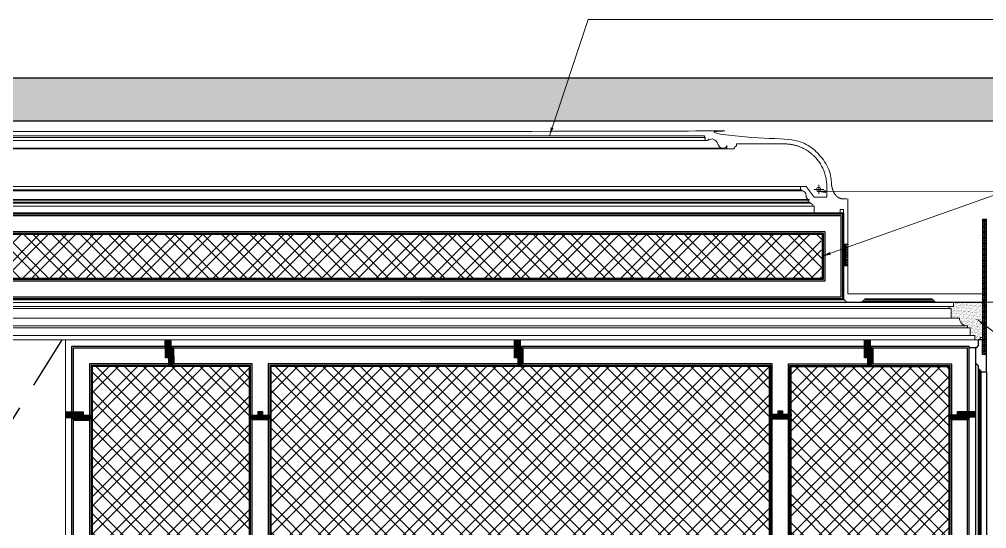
# Model space of a CAD drawing. Header units: inches. Extents: x -12478 to 399182, y -16583 to 525552.
# Drawn here: x 44777 to 49305, y 21103 to 23486 of the extents above; entities that cross this region are included whole.
import ezdxf

# ---------------------------------------------------------------- set-up
doc = ezdxf.new("R2010")
doc.units = ezdxf.units.IN
doc.header["$LTSCALE"] = 1000
doc.header["$MEASUREMENT"] = 0
doc.linetypes.add('DASHED', pattern=[0.75, 0.5, -0.25])
doc.linetypes.add('HIDDEN', pattern=[0.375, 0.25, -0.125])
for name, color, linetype in [('8', 8, 'Continuous'), ('A-DIM', 9, 'Continuous'), ('A-Hidden', 8, 'HIDDEN'), ('FURNITURE', 200, 'Continuous'), ('Layer3', 3, 'Continuous'), ('Layer7', 8, 'Continuous'), ('METAL', 5, 'Continuous'), ('PROJECTION', 8, 'Continuous')]:
    doc.layers.add(name, color=color, linetype=linetype)
for name, color, linetype, lineweight in [('GRC', 41, 'Continuous', 0), ('ID-NOTES', 3, 'Continuous', 0), ('Lighting', 5, 'Continuous', 0), ('Sanitaire', 253, 'Continuous', 0), ('Wood treillis', 111, 'Continuous', 0)]:
    doc.layers.add(name, color=color, linetype=linetype, lineweight=lineweight)
doc.layers.add('Stone-GRG', color=7, linetype='Continuous', lineweight=0, true_color=0xfff2cc)
doc.styles.add('ZZ-Dim All', font='romans.shx', dxfattribs={"width": 0.8})
doc.dimstyles.new('DIM 0200', dxfattribs={"dimscale": 200, "dimtxt": 1, "dimasz": 0.8, "dimexe": 0.5, "dimexo": 1, "dimgap": 0.4, "dimtad": 1, "dimdec": 0, "dimrnd": 10, "dimdsep": 46, "dimtxsty": 'ZZ-Dim All', "dimblk1": 'ARCHTICK', "dimblk2": 'ARCHTICK', "dimsah": 1, "dimcen": 1, "dimdle": 0.5, "dimclrd": 256, "dimclre": 256, "dimclrt": 256, "dimadec": 0, "dimazin": 2, "dimtfac": 1, "dimtdec": 0, "dimtix": 1, "dimtmove": 2, "dimatfit": 2, "dimfxl": 1, "dimfxlon": 1, "dimtolj": 1, "dimtzin": 0, "dimlwd": -1, "dimlwe": -1, "dimarcsym": 0})

# ---------------------------------------------------------------- blocks, each defined once
blk = doc.blocks.new('light')
at = {"layer": 'Lighting'}
for p, q in [((111336.9, -7192.4), (111382.3, -7192.4)), ((111358.2, -7170.5), (111358.2, -7213.4))]:
    blk.add_line(p, q, dxfattribs=at)
blk.add_circle((111358.2, -7192.4), 9.95, dxfattribs=at)
blk = doc.blocks.new('A$Ce2b00592')
at = {"layer": '8'}
h = blk.add_hatch(dxfattribs=at)
h.set_pattern_fill('ANSI31', color=256, scale=50, style=0)
h.set_pattern_definition([(45, (-403137.578, -117789.638), (-4.41941738, 4.41941738), [])])
h.paths.add_polyline_path([(9664.8, -633.8), (9644.8, -633.8), (9644.8, 0), (9664.8, 0)])
at = {"layer": 'GRC', "lineweight": 0}
h = blk.add_hatch(dxfattribs=at)
h.set_pattern_fill('AR-SAND', color=256, scale=6)
h.set_pattern_definition([(142.5, (8673.3305, 6437.248), (0.37796, 11.560943), [0, -9.12, 0, -10.2, 0, -9.75]), (172.5, (8673.33, 6437.248), (-10.61866, 16.932876), [0, -4.92, 0, -8.22, 0, -3.15]), (212.5, (8680.71, 6437.248), (-18.684851, 0.033954), [0, -3, 0, -10.8, 0, -14.1]), (222.5, (8680.71, 6437.248), (-18.03676, 5.266053), [0, -1.5, 0, -7.08, 0, -8.1])])
h.paths.add_polyline_path([(9510.1, -390), (9644.7, -390), (9644.7, -555), (9634.8, -555), (9634.7, -565), (9609.6, -565), (9609.6, -545.2), (9587.7, -545.2), (9587.7, -509), (9575.7, -509), (9575.7, -500.3, -0.439979), (9537.5, -464), (9498.7, -464), (9498.7, -421.4, 0.415481), (9496, -418.7), (9490.1, -418.7), (9490.1, -410), (9510.1, -410)])
at = {"layer": 'GRC', "elevation": 0}
for points in [[(9014.8, 95), (9014.8, -350), (9644.8, -350), (9644.8, -390), (9450.1, -390), (9450.1, -390), (9450.1, -390), (9422.2, -390), (9422.2, -385, -0.413614), (9415.1, -377.9), (9410.1, -377.9), (9410.1, -372.9), (9094.8, -372.9), (9094.8, -377.9), (9089.8, -377.9, -0.413614), (9082.7, -385), (9082.7, -390), (9006.8, -390), (9006.8, -390), (9006.8, -385, -0.413614), (8999.8, -377.9), (8994.8, -377.9), (8994.8, 44.6)], [(9644.8, -555), (9644.8, -390), (9510.1, -390), (9510.1, -410), (9490.1, -410), (9490.1, -418.7), (9496, -418.7, -0.415481), (9498.7, -421.4), (9498.7, -464), (9537.5, -464, 0.439979), (9575.7, -500.3), (9575.7, -509), (9587.7, -509), (9587.7, -545.2), (9609.6, -545.2), (9609.6, -565), (9634.7, -565), (9634.8, -555), (9644.8, -555)]]:
    blk.add_lwpolyline(points, format="xyb", dxfattribs=at)
blk.add_lwpolyline([(9664.8, -633.8), (9644.8, -633.8), (9644.8, 0), (9664.8, 0)], close=True, dxfattribs=at)
at = {"layer": 'GRC'}
for points, weights, knots in [([(9010, 95, 0), (8933.2, 82, 0), (8937.4, 183.5, 0), (8933.4, 203.1, 0), (8927.3, 246.5, 0), (8896.1, 287.6, 0), (8858.6, 323.7, 0), (8826, 348.6, 0), (8788.3, 374.9, 0), (8702, 372.6, 0), (8527.9, 369, 0), (8458.6, 408.7, 0), (8389.9, 410.1, 0), (8339.9, 410.1, 0), (8110.8, 410.1, 0), (1676.9, 410.1, 0)], [1, 1, 1, 1, 0.949253021674, 0.949253021674, 1, 0.949253021674, 0.949253021674, 1, 1, 1, 1, 1, 1, 1], [0.672419, 0.672419, 0.672419, 0.672419, 1.619398, 1.619398, 1.619398, 2.404796, 2.404796, 2.404796, 3.190194, 3.190194, 3.190194, 4.002694, 4.002694, 4.002694, 4.856498, 4.856498, 4.856498, 4.856498]), ([(8858.3, 293, 0), (8820.2, 331, 0), (8770.6, 351.6, 0), (8716.8, 351.6, 0), (8642.6, 351.6, 0), (8568.3, 351.6, 0), (8494, 351.6, 0)], [1, 0.949253021674, 0.949253021674, 1, 1, 1, 1], [1220.88428, 1220.88428, 1220.88428, 1220.88428, 1221.669678, 1221.669678, 1221.669678, 1222.669678, 1222.669678, 1222.669678, 1222.669678]), ([(8916.8, 101.6, 0), (8916.8, 118.3, 0), (8916.8, 134.9, 0), (8916.8, 151.6, 0), (8916.8, 205.4, 0), (8896.3, 255, 0), (8858.3, 293, 0)], [1, 1, 1, 1, 0.949253021674, 0.949253021674, 1], [1219.098882, 1219.098882, 1219.098882, 1219.098882, 1220.098882, 1220.098882, 1220.098882, 1220.88428, 1220.88428, 1220.88428, 1220.88428])]:
    blk.add_rational_spline(points, weights, degree=3, knots=knots, dxfattribs=at)
for points in [[(8344, 389.1, 0), (8308, 389.1, 0), (8267.3, 389.1, 0), (1636.6, 389.1, 0)], [(8344, 381.5, 0), (8344, 384, 0), (8344, 386.6, 0), (8344, 389.1, 0)], [(8348.8, 381.5, 0), (8347.2, 381.5, 0), (8345.6, 381.5, 0), (8344, 381.5, 0)], [(8365.5, 370.1, 0), (8364.7, 371.9, 0), (8363.9, 373.6, 0), (8363.1, 375.3, 0)], [(8449, 329.1, 0), (8449, 333.9, 0), (8449, 338.6, 0), (8449, 343.3, 0)], [(8482.8, 329.1, 0), (8471.5, 329.1, 0), (8460.3, 329.1, 0), (8449, 329.1, 0)], [(8494, 351.6, 0), (8494, 347.9, 0), (8494, 344.1, 0), (8494, 340.4, 0)], [(8794, 136.6, 0), (8794, 141.6, 0), (8794, 146.6, 0), (8794, 151.6, 0)], [(8794, 151.6, 0), (8802.7, 151.6, 0), (8811.4, 151.6, 0), (8820.1, 151.6, 0)], [(8800, 136.6, 0), (8798, 136.6, 0), (8796, 136.6, 0), (8794, 136.6, 0)], [(8800, 131.6, 0), (8800, 133.3, 0), (8800, 134.9, 0), (8800, 136.6, 0)], [(8820.1, 151.6, 0), (8832.7, 134.9, 0), (8845.3, 118.3, 0), (8857.8, 101.6, 0)], [(8834.6, 88.9, 0), (8834.6, 89.5, 0), (8834.6, 90.2, 0), (8834.6, 90.9, 0)], [(8857.8, 101.6, 0), (8877.5, 101.6, 0), (8897.2, 101.6, 0), (8916.8, 101.6, 0)], [(8837.8, 73.6, 0), (8837.8, 75.6, 0), (8837.8, 77.6, 0), (8837.8, 79.6, 0)], [(8857.8, 59.6, 0), (8855.8, 59.6, 0), (8853.8, 59.6, 0), (8851.8, 59.6, 0)], [(8857.8, 29.6, 0), (8857.8, 39.6, 0), (8857.8, 49.6, 0), (8857.8, 59.6, 0)], [(8979.8, 29.6, 0), (8911.2, 29.6, 0), (8884.5, 29.6, 0), (8857.8, 29.6, 0)], [(8994.8, 44.6, 0), (8989.8, 44.6, 0), (8984.8, 44.6, 0), (8979.8, 44.6, 0)], [(8979.8, 44.6, 0), (8979.8, 39.6, 0), (8979.8, 34.6, 0), (8979.8, 29.6, 0)]]:
    blk.add_open_spline(points, degree=3, dxfattribs=at)
for points, weights in [([(8347.2, 371.2, 0), (8345.2, 374.7, 0), (8345.9, 378.7, 0), (8348.8, 381.5, 0)], [1, 0.859857415077, 0.859857415077, 1]), ([(8356.7, 367, 0), (8352.8, 366, 0), (8349.1, 367.6, 0), (8347.2, 371.2, 0)], [1, 0.859857415077, 0.859857415077, 1]), ([(8363.1, 375.3, 0), (8363.1, 371.2, 0), (8360.7, 368, 0), (8356.7, 367, 0)], [1, 0.859857415077, 0.859857415077, 1]), ([(8494, 340.4, 0), (8487.5, 340.4, 0), (8482.8, 335.7, 0), (8482.8, 329.1, 0)], [1, 0.80473785416, 0.80473785416, 1]), ([(8831.7, 79.4, 0), (8829.7, 80.7, 0), (8828.9, 82.9, 0), (8829.6, 85.2, 0)], [1, 0.869851736995, 0.869851736995, 1]), ([(8829.6, 85.2, 0), (8830.3, 87.5, 0), (8832.2, 88.9, 0), (8834.6, 88.9, 0)], [1, 0.869851736995, 0.869851736995, 1]), ([(8837.8, 79.6, 0), (8836, 78.1, 0), (8833.6, 78, 0), (8831.7, 79.4, 0)], [1, 0.869851736995, 0.869851736995, 1]), ([(8851.8, 59.6, 0), (8851.8, 67.8, 0), (8846, 73.6, 0), (8837.8, 73.6, 0)], [1, 0.804737854124, 0.804737854124, 1])]:
    blk.add_rational_spline(points, weights, degree=3, dxfattribs=at)
for points, knots in [([(8449, 343.3, 0), (8448.5, 341.6, 0), (8446, 337.4, 0), (8436.6, 329.1, 0), (8414.7, 331.8, 0), (8405.9, 353.3, 0), (8395, 371.7, 0), (8377.1, 375.8, 0), (8368.3, 372.3, 0), (8365.5, 370.1, 0)], [1227.240474, 1227.240474, 1227.240474, 1227.240474, 1263.20953, 1323.395093, 1470.775087, 1611.888659, 1766.488267, 1876.411689, 1946.427942, 1946.427942, 1946.427942, 1946.427942]), ([(8834.6, 90.9, 0), (8831.6, 90.9, 0), (8824.3, 92.2, 0), (8818.9, 104.7, 0), (8820, 117.3, 0), (8813.4, 128.7, 0), (8805.5, 131.7, 0), (8801.1, 131.6, 0), (8800, 131.6, 0)], [12.38377, 12.38377, 12.38377, 12.38377, 191.063387, 414.968475, 742.989527, 949.449289, 1151.746905, 1213.098882, 1213.098882, 1213.098882, 1213.098882])]:
    blk.add_open_spline(points, degree=3, knots=knots, dxfattribs=at)
blk.add_blockref('light', (-102479.7, 7330.6, 0), dxfattribs=at)
blk = doc.blocks.new('DIFFUSER SEC')
at = {"layer": 'FURNITURE', "color": 251, "linetype": 'Continuous', "lineweight": 0}
for p, q in [((55028.5, -20119.8), (55028.5, -20213.8)), ((55051.5, -20119.8), (55051.5, -20213.8))]:
    blk.add_line(p, q, dxfattribs=at)
at = {"layer": 'METAL'}
for points in [[(55048.5, -20096.8), (55048.5, -20116.8), (55028.5, -20116.8), (55028.5, -20119.8), (55051.5, -20119.8), (55051.5, -20096.8), (55048.5, -20096.8)], [(55048.5, -20236.8), (55048.5, -20216.8), (55028.5, -20216.8), (55028.5, -20213.8), (55051.5, -20213.8), (55051.5, -20236.8), (55048.5, -20236.8)]]:
    blk.add_lwpolyline(points, dxfattribs=at)
for points in [[(55028.5, -20130.2), (55051.5, -20130.2), (55051.5, -20132.2), (55028.5, -20132.2)], [(55028.5, -20142.1), (55051.5, -20142.1), (55051.5, -20144.1), (55028.5, -20144.1)], [(55028.5, -20154), (55051.5, -20154), (55051.5, -20156), (55028.5, -20156)], [(55028.5, -20165.8), (55051.5, -20165.8), (55051.5, -20167.8), (55028.5, -20167.8)], [(55028.5, -20177.7), (55051.5, -20177.7), (55051.5, -20179.7), (55028.5, -20179.7)], [(55028.5, -20189.6), (55051.5, -20189.6), (55051.5, -20191.6), (55028.5, -20191.6)], [(55028.5, -20201.5), (55051.5, -20201.5), (55051.5, -20203.5), (55028.5, -20203.5)]]:
    blk.add_lwpolyline(points, close=True, dxfattribs=at)
at = {"layer": 'PROJECTION'}
for p, q in [((55037.5, -20130.2), (55037.5, -20119.8)), ((55037.5, -20142.1), (55037.5, -20132.2)), ((55037.5, -20154), (55037.5, -20144.1)), ((55042.5, -20130.2), (55042.5, -20119.8)), ((55042.5, -20142.1), (55042.5, -20132.2)), ((55042.5, -20154), (55042.5, -20144.1)), ((55037.5, -20165.8), (55037.5, -20156)), ((55037.5, -20177.7), (55037.5, -20167.8)), ((55037.5, -20189.6), (55037.5, -20179.7)), ((55037.5, -20201.5), (55037.5, -20191.6)), ((55042.5, -20165.8), (55042.5, -20156)), ((55042.5, -20177.7), (55042.5, -20167.8)), ((55042.5, -20189.6), (55042.5, -20179.7)), ((55042.5, -20201.5), (55042.5, -20191.6)), ((55037.5, -20213.8), (55037.5, -20203.5)), ((55042.5, -20213.8), (55042.5, -20203.5))]:
    blk.add_line(p, q, dxfattribs=at)
blk = doc.blocks.new('_ARCHTICK')
at = {"color": 0, "linetype": 'ByBlock', "const_width": 0.15}
blk.add_lwpolyline([(-0.5, -0.5), (0.5, 0.5)], dxfattribs=at)

msp = doc.modelspace()

# ---------------------------------------------------------------- hatches: boundary and pattern name
at = {"layer": 'Layer7'}
h = msp.add_hatch(dxfattribs=at)
h.set_pattern_fill('AR-CONC', color=256, scale=10, style=0)
h.set_pattern_definition([(50, (21065.793, 29289.3), (71.72602, -6.27521), [7.5, -82.5]), (355, (21065.79, 29289.3), (-13.87513, 75.21921), [6, -66]), (100.4514, (21071.77, 29288.78), (57.85094, 68.94395), [6.37402, -70.11421]), (46.1842, (21065.79, 29309.3), (106.7241, -16.5519), [11.25, -123.75]), (96.6356, (21074.69, 29307.92), (93.46627, 97.4118), [9.56103, -105.1713]), (351.1842, (21065.79, 29309.3), (93.4662, 97.41186), [9, -99]), (21, (21075.793, 29304.3), (59.6907, -40.26189), [7.5, -82.5]), (326, (21075.79, 29304.3), (24.33153, 72.515), [6, -66]), (71.4514, (21080.77, 29300.95), (84.02226, 32.25305), [6.37402, -70.11421]), (37.5, (21065.793, 29289.302), (1.215986, 33.289385), [0, -65.2, 0, -67, 0, -66.25]), (7.5, (21065.793, 29289.302), (26.306954, 39.44117), [0, -38.2, 0, -63.7, 0, -25.25]), (327.5, (21043.493, 29289.302), (53.382244, -2.255487), [0, -25, 0, -78, 0, -103.5]), (317.5, (21033.493, 29289.302), (58.31862, 10.0105), [0, -32.5, 0, -51.8, 0, -73.5])])
h.paths.add_polyline_path([(39270.2, 23212.1), (39270.2, 23012.1), (49875, 23012.1), (49875, 23212.1)])
at = {"layer": 'Stone-GRG', "lineweight": 0}
h = msp.add_hatch(dxfattribs=at)
h.set_pattern_fill('ANSI31', color=253, scale=20)
h.set_pattern_definition([(45, (-46367.9984, -12056.0896), (-1.76776695, 1.76776695), [])])
edge = h.paths.add_edge_path()
edge.add_line((45460.8, 21902), (45460, 21987))
edge.add_line((45460, 21987), (45486.1, 21987))
edge.add_line((45486.1, 21987), (45486.1, 21962))
edge.add_line((45486.1, 21962), (45486.1, 21957))
edge.add_arc((45486.1, 21949.5), 7.5, 0, 90, ccw=False)
edge.add_line((45493.6, 21949.5), (45498.6, 21949.5))
edge.add_line((45498.6, 21949.5), (45499.4, 21874.5))
edge.add_line((45499.4, 21874.5), (45494.4, 21874.5))
edge.add_arc((45486.9, 21874.5), 7.5, -90, 0, ccw=False)
edge.add_line((45486.9, 21867), (45486.9, 21862))
edge.add_line((45486.9, 21862), (45476.9, 21862))
edge.add_line((45476.9, 21862), (45476.9, 21902))
edge.add_line((45476.9, 21902), (45460.8, 21902))
h = msp.add_hatch(dxfattribs=at)
h.set_pattern_fill('ANSI31', color=253, scale=20)
h.set_pattern_definition([(45, (-44733.4396, -12056.0894), (-1.76776695, 1.76776695), [])])
edge = h.paths.add_edge_path()
edge.add_line((47095.4, 21902), (47094.5, 21987))
edge.add_line((47094.5, 21987), (47120.6, 21987))
edge.add_line((47120.6, 21987), (47120.6, 21962))
edge.add_line((47120.6, 21962), (47120.6, 21957))
edge.add_arc((47120.6, 21949.5), 7.5, 0, 90, ccw=False)
edge.add_line((47128.1, 21949.5), (47133.1, 21949.5))
edge.add_line((47133.1, 21949.5), (47134, 21874.5))
edge.add_line((47134, 21874.5), (47129, 21874.5))
edge.add_arc((47121.5, 21874.5), 7.5, -90, 0, ccw=False)
edge.add_line((47121.5, 21867), (47121.5, 21862))
edge.add_line((47121.5, 21862), (47111.5, 21862))
edge.add_line((47111.5, 21862), (47111.5, 21902))
edge.add_line((47111.5, 21902), (47095.4, 21902))
h = msp.add_hatch(dxfattribs=at)
h.set_pattern_fill('ANSI31', color=253, scale=20)
h.set_pattern_definition([(45, (-43095.5681, -12056.0895), (-1.76776695, 1.76776695), [])])
edge = h.paths.add_edge_path()
edge.add_line((48733.2, 21902), (48733.2, 21987))
edge.add_line((48733.2, 21987), (48759.3, 21987))
edge.add_line((48759.3, 21987), (48759.3, 21962))
edge.add_line((48759.3, 21962), (48759.3, 21957))
edge.add_arc((48759.3, 21949.5), 7.5, 0, 90, ccw=False)
edge.add_line((48766.8, 21949.5), (48771.8, 21949.5))
edge.add_line((48771.8, 21949.5), (48771.8, 21874.5))
edge.add_line((48771.8, 21874.5), (48766.8, 21874.5))
edge.add_arc((48759.3, 21874.5), 7.5, -90, 0, ccw=False)
edge.add_line((48759.3, 21867), (48759.3, 21862))
edge.add_line((48759.3, 21862), (48749.3, 21862))
edge.add_line((48749.3, 21862), (48749.3, 21902))
edge.add_line((48749.3, 21902), (48733.2, 21902))
h = msp.add_hatch(dxfattribs=at)
h.set_pattern_fill('ANSI31', color=253, scale=20)
h.set_pattern_definition([(45, (-46383.3415, -9924.0428), (-1.76776695, 1.76776695), [])])
edge = h.paths.add_edge_path()
edge.add_line((45077.7, 21648.7), (44992.7, 21648.7))
edge.add_line((44992.7, 21648.7), (44992.7, 21622.6))
edge.add_line((44992.7, 21622.6), (45017.7, 21622.6))
edge.add_line((45017.7, 21622.6), (45022.7, 21622.6))
edge.add_arc((45030.2, 21622.6), 7.5, 180, 270)
edge.add_line((45030.2, 21615.1), (45030.2, 21610.1))
edge.add_line((45030.2, 21610.1), (45105.2, 21610.1))
edge.add_line((45105.2, 21610.1), (45105.2, 21615.1))
edge.add_arc((45105.2, 21622.6), 7.5, 270, 360)
edge.add_line((45112.7, 21622.6), (45117.7, 21622.6))
edge.add_line((45117.7, 21622.6), (45117.7, 21632.6))
edge.add_line((45117.7, 21632.6), (45077.7, 21632.6))
edge.add_line((45077.7, 21632.6), (45077.7, 21648.7))
h = msp.add_hatch(dxfattribs=at)
h.set_pattern_fill('ANSI31', color=253, scale=20)
h.set_pattern_definition([(45, (41485.322, 0.8067), (-1.76776695, 1.76776695), [])])
edge = h.paths.add_edge_path()
edge.add_line((45914.2, 21634.7), (45954.5, 21634.7))
edge.add_line((45954.5, 21634.7), (45954.5, 21624.7))
edge.add_line((45954.5, 21624.7), (45954.5, 21624.7))
edge.add_line((45954.5, 21624.7), (45949.5, 21624.7))
edge.add_arc((45942, 21624.7), 7.5, -90, 0, ccw=False)
edge.add_line((45942, 21617.2), (45942, 21612.2))
edge.add_line((45942, 21612.2), (45866.7, 21612.2))
edge.add_line((45866.7, 21612.2), (45866.7, 21617.2))
edge.add_arc((45866.7, 21624.7), 7.5, 180, 270, ccw=False)
edge.add_line((45859.2, 21624.7), (45854.2, 21624.7))
edge.add_line((45854.2, 21624.7), (45854.2, 21634.7))
edge.add_line((45854.2, 21634.7), (45894.2, 21634.7))
edge.add_line((45894.2, 21634.7), (45894.2, 21650.8))
edge.add_line((45894.2, 21650.8), (45914.2, 21650.8))
edge.add_line((45914.2, 21650.8), (45914.2, 21634.7))
h = msp.add_hatch(dxfattribs=at)
h.set_pattern_fill('ANSI31', color=253, scale=20)
h.set_pattern_definition([(45, (43920.2064, 4.769), (-1.76776695, 1.76776695), [])])
edge = h.paths.add_edge_path()
edge.add_line((48349.1, 21638.7), (48389.3, 21638.7))
edge.add_line((48389.3, 21638.7), (48389.3, 21628.7))
edge.add_line((48389.3, 21628.7), (48389.3, 21628.7))
edge.add_line((48389.3, 21628.7), (48384.3, 21628.7))
edge.add_arc((48376.8, 21628.7), 7.5, -90, 0, ccw=False)
edge.add_line((48376.8, 21621.2), (48376.8, 21616.2))
edge.add_line((48376.8, 21616.2), (48301.6, 21616.2))
edge.add_line((48301.6, 21616.2), (48301.6, 21621.2))
edge.add_arc((48301.6, 21628.7), 7.5, 180, 270, ccw=False)
edge.add_line((48294.1, 21628.7), (48289.1, 21628.7))
edge.add_line((48289.1, 21628.7), (48289.1, 21638.7))
edge.add_line((48289.1, 21638.7), (48329.1, 21638.7))
edge.add_line((48329.1, 21638.7), (48329.1, 21654.8))
edge.add_line((48329.1, 21654.8), (48349.1, 21654.8))
edge.add_line((48349.1, 21654.8), (48349.1, 21638.7))
h = msp.add_hatch(dxfattribs=at)
h.set_pattern_fill('ANSI31', color=253, scale=20)
h.set_pattern_definition([(45, (-51475.5815, -9921.4714), (-1.767766953, 1.767766953), [])])
edge = h.paths.add_edge_path()
edge.add_line((49168.5, 21651.2), (49253.5, 21651.2))
edge.add_line((49253.5, 21651.2), (49253.5, 21625.1))
edge.add_line((49253.5, 21625.1), (49228.5, 21625.1))
edge.add_line((49228.5, 21625.1), (49223.5, 21625.1))
edge.add_arc((49216, 21625.1), 7.5, -90, 0, ccw=False)
edge.add_line((49216, 21617.6), (49216, 21612.6))
edge.add_line((49216, 21612.6), (49141, 21612.6))
edge.add_line((49141, 21612.6), (49141, 21617.6))
edge.add_arc((49141, 21625.1), 7.5, 180, 270, ccw=False)
edge.add_line((49133.5, 21625.1), (49128.5, 21625.1))
edge.add_line((49128.5, 21625.1), (49128.5, 21635.1))
edge.add_line((49128.5, 21635.1), (49168.5, 21635.1))
edge.add_line((49168.5, 21635.1), (49168.5, 21651.2))
at = {"layer": 'Wood treillis', "lineweight": -2}
h = msp.add_hatch(dxfattribs=at)
h.set_pattern_fill('ANSI32', color=256, scale=250, angle=90)
h.set_pattern_definition([(135, (36517.86, -2e-08), (-66.29126, -66.29126), []), (135, (36517.86, 44.19), (-66.29126, -66.29126), [])])
h.paths.add_polyline_path([(48535, 22274.1), (48535, 22481.6), (40610.3, 22481.6), (40610.3, 22274.1)])
h = msp.add_hatch(dxfattribs=at)
h.set_pattern_fill('ANSI32', color=256, scale=240)
h.set_pattern_definition([(45, (36517.86, -2e-08), (-63.6396, 63.6396), []), (45, (36560.29, -2e-08), (-63.6396, 63.6396), [])])
h.paths.add_polyline_path([(48530.2, 22481.6), (48530.2, 22274.1), (40610.3, 22274.1), (40610.3, 22481.6)])
h = msp.add_hatch(dxfattribs=at)
h.set_pattern_fill('ANSI32', color=256, scale=250)
h.set_pattern_definition([(45, (36195.53, -0.06), (-66.29126, 66.29126), []), (45, (36239.72, -0.06), (-66.29126, 66.29126), [])])
h.paths.add_polyline_path([(45846, 19167.1), (45854.3, 19167.1), (45854.2, 21862.1), (45846.1, 21862.1), (45117.7, 21862), (45117.6, 19167)])
h = msp.add_hatch(dxfattribs=at)
h.set_pattern_fill('ANSI32', color=256, scale=250, angle=90)
h.set_pattern_definition([(135, (36195.53, -0.06), (-66.29126, -66.29126), []), (135, (36195.53, 44.13), (-66.29126, -66.29126), [])])
h.paths.add_polyline_path([(45487.5, 19167), (45117.6, 19167), (45117.7, 21862), (45487.6, 21862), (45854.2, 21862), (45854.3, 19167)])
h = msp.add_hatch(dxfattribs=at)
h.set_pattern_fill('ANSI32', color=256, scale=250)
h.set_pattern_definition([(45, (37034.33, -0.06), (-66.29126, 66.29126), []), (45, (37078.52, -0.06), (-66.29126, 66.29126), [])])
h.paths.add_polyline_path([(48280.8, 19167.1), (48289, 19167.1), (48289.1, 21862.1), (48281, 21862.1), (45954, 21862), (45953.6, 19167)])
h = msp.add_hatch(dxfattribs=at)
h.set_pattern_fill('ANSI32', color=256, scale=250, angle=90)
h.set_pattern_definition([(135, (37034.33, -0.06), (-66.29126, -66.29126), []), (135, (37034.33, 44.13), (-66.29126, -66.29126), [])])
h.paths.add_polyline_path([(46326.3, 19167), (45953.6, 19167), (45954, 21862), (46326.4, 21862), (48289.1, 21862.1), (48289, 19167.1)])
h = msp.add_hatch(dxfattribs=at)
h.set_pattern_fill('ANSI32', color=256, scale=250)
h.set_pattern_definition([(45, (36197.83, -0.06), (-66.29126, 66.29126), []), (45, (36242.02, -0.06), (-66.29126, 66.29126), [])])
h.paths.add_polyline_path([(48397.5, 19167.1), (48389.2, 19167.1), (48389.4, 21862.1), (48397.5, 21862.1), (49128.3, 21862), (49128.5, 19167)])
h = msp.add_hatch(dxfattribs=at)
h.set_pattern_fill('ANSI32', color=256, scale=250, angle=90)
h.set_pattern_definition([(135, (36197.83, -0.06), (-66.29126, -66.29126), []), (135, (36197.83, 44.13), (-66.29126, -66.29126), [])])
h.paths.add_polyline_path([(48756, 19167), (49128.5, 19167), (49128.3, 21862), (48756, 21862), (48389.4, 21862), (48389.2, 19167)])

# ---------------------------------------------------------------- linework, layer by layer
at = {"layer": 'A-DIM', "linetype": 'HIDDEN'}
msp.add_line((44975.2, 21987.1, 0), (43035.9, 18862.1, 0), dxfattribs=at)
at = {"layer": 'A-DIM'}
msp.add_line((49253.3, 21949.6, 0), (49223.3, 21949.6, 0), dxfattribs=at)
at = {"layer": 'A-Hidden', "linetype": 'DASHED', "lineweight": 0, "ltscale": 10}
for p, q in [((51652.3, 23012.1, 0), (38372.2, 23012.1, 0)), ((51652.3, 22162.6, 0), (38372.2, 22162.6, 0))]:
    msp.add_line(p, q, dxfattribs=at)
at = {"layer": 'GRC', "lineweight": 0}
for p, q in [((41151.2, 22918.9, 0), (47994.1, 22918.9, 0)), ((41161, 22933.6, 0), (47984.3, 22933.6, 0)), ((41056, 22881.2, 0), (48089.3, 22881.2, 0)), ((41076.5, 22883.1, 0), (48068.7, 22883.1, 0)), ((40710.4, 22703.6, 0), (48434.3, 22703.6, 0)), ((40711, 22688.7, 0), (48434.3, 22688.7, 0)), ((40670.4, 22642.9, 0), (48474.8, 22642.9, 0)), ((40704, 22683.7, 0), (48441.3, 22683.7, 0)), ((40653.2, 22611.9, 0), (48492.1, 22611.9, 0)), ((40667.2, 22630.5, 0), (48474.8, 22630.5, 0)), ((40667.2, 22625.6, 0), (48478.1, 22625.6, 0)), ((40670.4, 22640.9, 0), (48474.8, 22640.9, 0)), ((40647.2, 22581.6, 0), (48498.1, 22581.6, 0)), ((40647.2, 22581.6, 0), (48502.9, 22581.6, 0)), ((39999.7, 22162.1, 0), (49062.4, 22162.1, 0)), ((49062.4, 22167.1, 0), (48722.9, 22167.1, 0)), ((48735, 22174.1, 0), (49050.3, 22174.1, 0)), ((40014.9, 22142.1, 0), (49130.3, 22142.1, 0)), ((40014.9, 22133.4, 0), (49130.3, 22133.4, 0)), ((40006.3, 22088.1, 0), (49139, 22088.1, 0)), ((39929.3, 22043.1, 0), (49215.9, 22043.1, 0)), ((39934.2, 22051.7, 0), (49211, 22051.7, 0)), ((39895.4, 21987.1, 0), (49249.8, 21987.1, 0)), ((39917.3, 22006.9, 0), (49228, 22006.9, 0))]:
    msp.add_line(p, q, dxfattribs=at)
at = {"layer": 'Layer3'}
for p, q in [((39270.2, 23212.1, 0), (49875, 23212.1, 0)), ((39270.2, 23012.1, 0), (49875, 23012.1, 0))]:
    msp.add_line(p, q, dxfattribs=at)
at = {"layer": 'Sanitaire', "color": 1}
msp.add_line((44992.7, 19042.1, 0), (44992.7, 21987.1, 0), dxfattribs=at)
at = {"layer": 'Wood treillis', "lineweight": -2}
for p, q in [((49253.3, 21874.6, 0), (49253.3, 19042.1, 0)), ((49265.8, 21849.6, 0), (49265.8, 19042.1, 0)), ((49270.8, 21849.6, 0), (49270.8, 19042.1, 0)), ((49278.3, 21837.1, 0), (49278.3, 19042.1, 0)), ((49305, 21837.1, 0), (49305, 18862.1, 0))]:
    msp.add_line(p, q, dxfattribs=at)
at = {"layer": 'Wood treillis', "lineweight": -2, "elevation": 0}
for points in [[(48635, 22174.1), (40510.3, 22174.1), (40510.3, 22581.6), (48635, 22581.6)], [(48630, 22179.1), (40515.3, 22179.1), (40515.3, 22576.6), (48630, 22576.6)], [(48622.5, 22186.6), (40522.8, 22186.6), (40522.8, 22569.1), (48622.5, 22569.1)], [(48547.5, 22261.6), (40597.8, 22261.6), (40597.8, 22494.1), (48547.5, 22494.1)], [(48540, 22269.1), (40605.3, 22269.1), (40605.3, 22486.6), (48540, 22486.6)], [(48535, 22274.1), (40610.3, 22274.1), (40610.3, 22481.6), (48535, 22481.6)], [(45846, 19154.6), (45866.8, 19154.6), (45866.7, 21874.6), (45846.1, 21874.6), (45105.2, 21874.5), (45105.1, 19154.5)], [(48280.8, 19154.6), (48301.5, 19154.6), (48301.6, 21874.6), (48281, 21874.6), (45942, 21874.5), (45941.7, 19154.5)], [(48397.5, 19154.6), (48376.7, 19154.6), (48376.9, 21874.6), (48397.5, 21874.6), (49140.8, 21874.5), (49141, 19154.5)], [(45846, 19162.1), (45859.3, 19162.1), (45859.2, 21867.1), (45846.1, 21867.1), (45112.7, 21867), (45112.6, 19162)], [(45846, 19167.1), (45854.3, 19167.1), (45854.2, 21862.1), (45846.1, 21862.1), (45117.7, 21862), (45117.6, 19167)], [(48280.8, 19162.1), (48294, 19162.1), (48294.1, 21867.1), (48281, 21867.1), (45949, 21867), (45948.6, 19162)], [(48280.8, 19167.1), (48289, 19167.1), (48289.1, 21862.1), (48281, 21862.1), (45954, 21862), (45953.6, 19167)], [(48397.5, 19162.1), (48384.2, 19162.1), (48384.4, 21867.1), (48397.5, 21867.1), (49133.3, 21867), (49133.5, 19162)], [(48397.5, 19167.1), (48389.2, 19167.1), (48389.4, 21862.1), (48397.5, 21862.1), (49128.3, 21862), (49128.5, 19167)]]:
    msp.add_lwpolyline(points, close=True, dxfattribs=at)
at = {"layer": 'Wood treillis', "color": 0, "lineweight": -2, "elevation": 0}
for points in [[(45460.8, 21902), (45460, 21987), (45486.1, 21987), (45486.1, 21962), (45486.1, 21962), (45486.1, 21957, -0.414214), (45493.6, 21949.5), (45498.6, 21949.5), (45499.4, 21874.5), (45494.4, 21874.5, -0.414214), (45486.9, 21867), (45486.9, 21862), (45476.9, 21862), (45476.9, 21902), (45460.8, 21902)], [(47095.4, 21902), (47094.5, 21987), (47120.6, 21987), (47120.6, 21962), (47120.6, 21962), (47120.6, 21957, -0.414214), (47128.1, 21949.5), (47133.1, 21949.5), (47134, 21874.5), (47129, 21874.5, -0.414214), (47121.5, 21867), (47121.5, 21862), (47111.5, 21862), (47111.5, 21902), (47095.4, 21902)], [(48733.2, 21902), (48733.2, 21987), (48759.3, 21987), (48759.3, 21962), (48759.3, 21962), (48759.3, 21957, -0.414214), (48766.8, 21949.5), (48771.8, 21949.5), (48771.8, 21874.5), (48766.8, 21874.5, -0.414214), (48759.3, 21867), (48759.3, 21862), (48749.3, 21862), (48749.3, 21902), (48733.2, 21902)], [(45077.7, 21648.7), (44992.7, 21648.7), (44992.7, 21622.6), (45017.7, 21622.6), (45017.7, 21622.6), (45022.7, 21622.6, 0.414214), (45030.2, 21615.1), (45030.2, 21610.1), (45105.2, 21610.1), (45105.2, 21615.1, 0.414214), (45112.7, 21622.6), (45117.7, 21622.6), (45117.7, 21632.6), (45077.7, 21632.6), (45077.7, 21648.7)], [(45914.2, 21634.7), (45954.5, 21634.7), (45954.5, 21624.7), (45954.5, 21624.7), (45954.5, 21624.7), (45949.5, 21624.7, -0.414214), (45942, 21617.2), (45942, 21612.2), (45866.7, 21612.2), (45866.7, 21617.2, -0.414214), (45859.2, 21624.7), (45854.2, 21624.7), (45854.2, 21634.7), (45894.2, 21634.7), (45894.2, 21650.8), (45914.2, 21650.8), (45914.2, 21634.7)], [(48349.1, 21638.7), (48389.3, 21638.7), (48389.3, 21628.7), (48389.3, 21628.7), (48389.3, 21628.7), (48384.3, 21628.7, -0.414214), (48376.8, 21621.2), (48376.8, 21616.2), (48301.6, 21616.2), (48301.6, 21621.2, -0.414214), (48294.1, 21628.7), (48289.1, 21628.7), (48289.1, 21638.7), (48329.1, 21638.7), (48329.1, 21654.8), (48349.1, 21654.8), (48349.1, 21638.7)], [(49168.5, 21651.2), (49253.5, 21651.2), (49253.5, 21625.1), (49228.5, 21625.1), (49228.5, 21625.1), (49223.5, 21625.1, -0.414214), (49216, 21617.6), (49216, 21612.6), (49141, 21612.6), (49141, 21617.6, -0.414214), (49133.5, 21625.1), (49128.5, 21625.1), (49128.5, 21635.1), (49168.5, 21635.1), (49168.5, 21651.2)]]:
    msp.add_lwpolyline(points, format="xyb", dxfattribs=at)
at = {"layer": 'Wood treillis', "lineweight": -2, "elevation": 0}
msp.add_lwpolyline([(49305, 21918.3), (49285, 21918.3), (49285, 21987.1), (49265.8, 21987.1), (49265.8, 21957.1, 0.414214), (49258.3, 21949.6), (49253.3, 21949.6), (49253.3, 21874.6), (49258.3, 21874.6, 0.414214), (49265.8, 21867.1), (49265.8, 21862.1), (49265.8, 21862.1), (49265.8, 21849.6), (49270.8, 21849.6, 0.414214), (49278.3, 21842.1), (49278.3, 21837.1), (49305, 21837.1)], format="xyb", close=True, dxfattribs=at)
for points in [[(45022.7, 21957.1), (49223.3, 21957.1)], [(45022.7, 19042.1), (45022.7, 21957.1)], [(45030.2, 19042.1), (45030.2, 21949.6)], [(45030.2, 21949.5), (49215.8, 21949.5)], [(49215.8, 19042.1), (49215.8, 21949.6)], [(49223.3, 19042.1), (49223.3, 21957.1)]]:
    msp.add_lwpolyline(points, dxfattribs=at)

# ---------------------------------------------------------------- block references
at = {"xscale": -1}
msp.add_blockref('DIFFUSER SEC', (103683.5, 42551.2, 0), dxfattribs=at)
at = {"layer": 'Sanitaire', "color": 1}
msp.add_blockref('A$Ce2b00592', (39640.2, 22552.1, 0), dxfattribs=at)

# ---------------------------------------------------------------- leaders
at = {"layer": 'ID-NOTES'}
for points in [[(47258.1, 22941.2, 0), (47440.2, 23486.3, 0), (50146.2, 23486.3, 0)], [(48535, 22378, 0), (50114.8, 22938.9, 0)], [(48513.7, 22680.3, 0), (50114.8, 22684.9, 0)], [(49261.5, 22081.6, 0), (49556.8, 21859, 0), (50134.4, 21859, 0)]]:
    msp.add_leader(points, dimstyle='DIM 0200', override={"dimasz": 0.2, "dimtad": 0, "dimclrd": 8}, dxfattribs=at)

doc.saveas('drawing.dxf')
